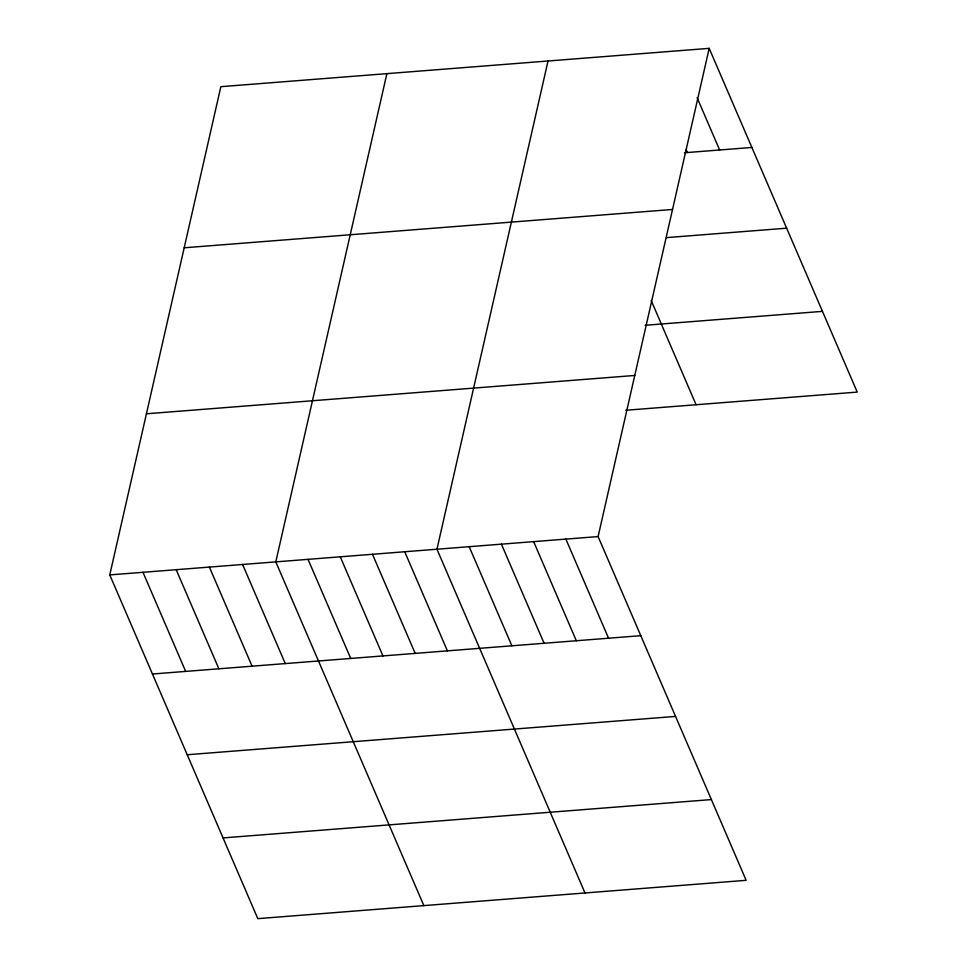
<?xml version="1.0" encoding="UTF-8"?>
<svg xmlns="http://www.w3.org/2000/svg" width="967" height="967" viewBox="0 0 967 967"><rect width="100%" height="100%" fill="white"/><g stroke="black" fill="none" stroke-linecap="round" stroke-linejoin="round"><path stroke-width="1.45" d="M709.186 48.35L598.102 536.576L746.149 880.321L257.814 918.65L109.767 574.906L220.851 86.679L709.186 48.35L857.233 392.094L625.758 410.262M386.885 73.649L275.8 561.875L423.848 905.62M548.035 60.994L436.951 549.22L584.999 892.976M684.479 152.75L751.867 147.455M184.201 247.794L672.524 209.464M666.505 237.616L786.642 228.188M645.194 325.275L822.458 311.362M146.428 413.791L634.763 375.462M109.767 574.906L598.102 536.576M152.46 674.011L640.783 635.682M187.223 754.743L675.558 716.414M223.051 837.918L711.374 799.588M697.11 97.679L719.641 149.982M686.219 149.764L687.404 152.52M651.166 300.447L696.083 404.75M565.876 539.102L608.557 638.208M533.639 541.629L576.32 640.746M501.414 544.167L544.095 643.273M469.188 546.693L511.869 645.799M404.726 551.746L447.407 650.864M372.488 554.284L415.181 653.39M340.263 556.811L382.944 655.916M308.038 559.337L350.719 658.442M242.596 564.474L285.277 663.58M209.392 567.085L252.073 666.19M176.187 569.684L218.868 668.801M142.983 572.295L185.664 671.4"/></g></svg>
